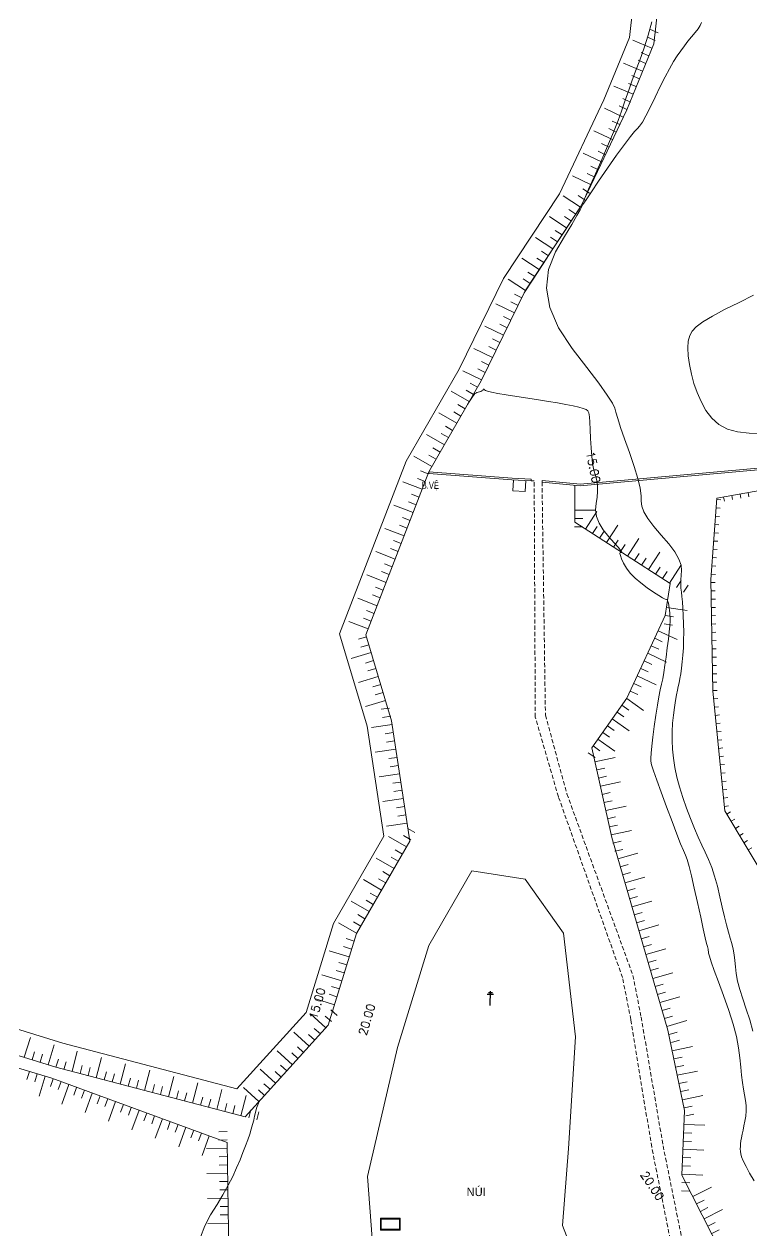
# Model space of a CAD drawing. Header units: inches. Extents: x 496359 to 501064, y 2374078 to 2377203.
# Drawn here: x 498694.6 to 498782.2, y 2376569.5 to 2376714.7 of the extents above; entities that cross this region are included whole.
import ezdxf
from ezdxf.enums import TextEntityAlignment as Align

# ---------------------------------------------------------------- set-up
doc = ezdxf.new("R2010")
doc.units = ezdxf.units.IN
doc.header["$MEASUREMENT"] = 0
doc.linetypes.add('DASHED', pattern=[0.75, 0.5, -0.25])
for name, color, linetype in [('cd', 7, 'Continuous'), ('chu', 6, 'Continuous'), ('MANH', 147, 'Continuous'), ('NOI', 2, 'Continuous'), ('tl', 8, 'Continuous')]:
    doc.layers.add(name, color=color, linetype=linetype)
doc.layers.add('LC Net manh', color=239, linetype='Continuous', lineweight=5)
doc.layers.add('manh1', color=67, linetype='Continuous', lineweight=13)
doc.styles.get("Standard").update_dxf_attribs({"font": 'vnsimli.shx', "height": 2})
doc.styles.add('style1', font='')
doc.styles.get('style1').set_extended_font_data('.VnAvantH')

# ---------------------------------------------------------------- blocks, each defined once
blk = doc.blocks.new('cdien')
at = {"layer": 'cd', "extrusion": (-0.000518657, 0.000768986, 1)}
for p, q in [((-0.46, 3.14, 0), (0.49, 3.14, 0)), ((0, 0), (0, 3.5, 0)), ((-0.8, 2.78, 0), (0.76, 2.78, 0))]:
    blk.add_line(p, q, dxfattribs=at)
blk = doc.blocks.new('t2')
at = {"layer": 'tl', "color": 250, "lineweight": 0}
for p, q in [((-2, 0), (-2, -1)), ((-1, 0), (-1, -1)), ((0, 0), (0, -2.5))]:
    blk.add_line(p, q, dxfattribs=at)
blk = doc.blocks.new('1')
at = {"layer": 'tl', "color": 250, "lineweight": 0}
blk.add_line((0, -0.5), (0, 0), dxfattribs=at)
blk = doc.blocks.new('Nền HT mới')
at = {"layer": 'MANH', "color": 2, "lineweight": 0, "elevation": -28.38}
for points in [[(386.4, 443.31), (385.05, 431.55), (381.8, 423.6), (376.34, 412.05), (369.59, 401.82), (364.29, 391), (357.98, 380.05), (350.42, 360.45), (353.49, 350.12), (355.72, 335.64), (349.27, 324.51), (345.89, 313.5), (335.87, 302.47), (313.11, 308.45), (296.58, 313.55)], [(383.35, 443.07), (382.12, 432.3), (379.05, 424.81), (373.72, 413.52), (366.98, 403.31), (361.64, 392.41), (355.27, 381.34), (347.25, 360.57), (350.56, 349.46), (352.59, 336.23), (346.5, 325.72), (343.22, 315.02), (334.87, 305.83), (313.94, 311.34), (298.11, 316.22)], [(452.28, 312.49), (448.26, 307.67), (438.05, 315.67), (432.94, 316.66), (422.54, 315.06), (416.43, 304.98), (412.93, 297.53), (410.15, 294.91), (405, 295.97), (398.87, 298.27), (400.02, 303.61), (402.16, 311.87), (401.77, 321.92), (398.87, 330.49), (393.63, 339.28), (392.17, 353.68), (391.92, 367.1), (392.65, 376.89), (415.36, 380.94), (416.58, 378.99)], [(357.97, 379.85), (357.98, 380.05)], [(368.08, 377.77), (368.17, 379.1)], [(369.57, 377.69), (369.65, 379.01)], [(368.08, 377.77), (369.57, 377.69)], [(471.45, 279.06), (444.81, 292.92), (438.97, 293.22), (428.96, 289.66), (420.98, 285.5), (412.77, 280.29), (401.32, 275.6), (398.2, 276.3), (388.45, 295.45), (388.77, 303.23), (386.75, 312.91), (380, 336.06), (377.61, 346.87), (381.83, 352.84), (386.45, 362.77), (387.03, 366.64), (375.54, 374.01), (375.55, 378.44)], [(369.58, 331.08), (363.15, 332.07), (357.97, 323.08), (354.21, 310.8), (350.61, 295.28), (351.16, 287.82), (347.02, 272.94), (353.4, 258.47), (354.45, 250.47), (358.21, 249.93), (363.25, 257.74), (374.94, 264.74), (381.57, 267.48), (384.89, 269.5), (377.78, 279.84), (374.06, 289.39), (374.78, 298.66), (375.62, 312.09), (374.21, 324.58), (369.58, 331.08)], [(352.17, 290.27), (352.17, 288.83), (354.55, 288.84), (354.54, 290.28), (352.17, 290.27)]]:
    blk.add_lwpolyline(points, dxfattribs=at)
at = {"layer": 'MANH', "color": 4, "lineweight": 0, "elevation": -28.38}
for points in [[(633.09, 363.65), (631.92, 363.71), (590.31, 381.65), (570.31, 389.96), (546.37, 380.02), (500.83, 381.08), (469.76, 381.73), (437.99, 383.18), (433.69, 383.68), (421.23, 382.42), (376.21, 378.38), (371.61, 378.83)], [(633, 363.85), (631.98, 363.91), (590.23, 381.9), (570.31, 390.17), (546.33, 380.22), (500.83, 381.28), (469.77, 381.93), (438.01, 383.38), (433.69, 383.88), (421.21, 382.62), (376.22, 378.58), (371.63, 379.03)], [(370.29, 378.97), (367.99, 379.11), (357.97, 379.85)], [(370.3, 379.17), (368.01, 379.31), (357.98, 380.05)], [(370.29, 378.97), (370.3, 379.17)], [(370.29, 378.97), (370.67, 378.97)], [(371.61, 378.83), (371.63, 379.03)]]:
    blk.add_lwpolyline(points, dxfattribs=at)
at = {"layer": 'MANH', "color": 3, "linetype": 'DASHED', "lineweight": 0, "elevation": -28.38}
for points in [[(388.95, 278.18), (384.81, 298.83), (382.3, 314.16), (381.3, 319.22), (373.58, 340.98), (370.8, 350.56), (370.67, 378.97)], [(371.61, 378.83), (372.02, 350.81), (374.61, 341.32), (382.55, 319.48), (383.54, 314.48), (386.18, 298.99), (390.3, 278.6)]]:
    blk.add_lwpolyline(points, dxfattribs=at)
at = {"layer": 'MANH', "lineweight": 0, "elevation": -28.38}
blk.add_lwpolyline([(243.85, 280.04), (240.22, 297.68), (243.2, 308.04), (252.81, 317.02), (283.17, 317.04), (295.78, 312.17), (312.63, 307.11), (333.74, 299.38), (333.98, 283.5)], dxfattribs=at)
at = {"layer": 'MANH', "color": 2, "lineweight": 0, "elevation": -28.38}
blk.add_lwpolyline([(352.27, 290.17), (352.27, 288.94), (354.45, 288.94), (354.44, 290.18)], close=True, dxfattribs=at)
at = {"layer": 'manh1', "color": 1, "lineweight": 0, "elevation": -28.38}
for points in [[(330.53, 287.99), (331.03, 289.37), (331.73, 290.68), (332.5, 291.92), (333.21, 293.1), (333.84, 294.24), (334.39, 295.31), (334.86, 296.33), (335.27, 297.29), (335.62, 298.18), (335.94, 298.99), (336.21, 299.72), (336.43, 300.38), (336.62, 300.98), (336.78, 301.54), (336.92, 302.06), (337.03, 302.54), (337.13, 303), (337.26, 303.5), (337.49, 304.13), (337.58, 304.35)], [(362.65, 388.15), (362.85, 388.48), (363.24, 389.09), (363.43, 389.37), (363.53, 389.47), (363.63, 389.54), (363.76, 389.6), (363.91, 389.65), (364.07, 389.69), (364.23, 389.74), (364.36, 389.79), (364.46, 389.84), (364.52, 389.9), (364.54, 389.95), (364.56, 389.99), (364.59, 390.01), (364.64, 389.99), (364.7, 389.94), (364.8, 389.86), (365.04, 389.75), (365.53, 389.63), (366.29, 389.48), (367.31, 389.31), (368.56, 389.12), (369.91, 388.93), (371.19, 388.73), (372.38, 388.54), (373.48, 388.35), (374.48, 388.17), (375.35, 388), (376.05, 387.84), (376.58, 387.68), (376.94, 387.54), (377.14, 387.39), (377.24, 387.14), (377.32, 386.69), (377.38, 386.02), (377.42, 385.14), (377.46, 384.07), (377.51, 382.96), (377.59, 381.94), (377.7, 381.05), (377.85, 380.28), (378.03, 379.62), (378.19, 379.01), (378.28, 378.37), (378.29, 377.7), (378.23, 377), (378.11, 376.26), (378.06, 375.49), (378.17, 374.7), (378.48, 373.9), (378.98, 373.07), (379.64, 372.25), (380.31, 371.51), (380.8, 370.95), (381.11, 370.57), (381.22, 370.38), (381.15, 370.35), (381.03, 370.35), (380.99, 370.23), (381.04, 369.98), (381.18, 369.59), (381.42, 369.07), (381.77, 368.48), (382.23, 367.89), (382.81, 367.29), (383.5, 366.69), (384.28, 366.11), (385.04, 365.59), (385.66, 365.18), (386.12, 364.9), (386.42, 364.75), (386.58, 364.7), (386.66, 364.69), (386.72, 364.62), (386.77, 364.48), (386.83, 364.27), (386.88, 364), (386.92, 363.69), (386.96, 363.39), (386.99, 363.09), (387.01, 362.8), (387.02, 362.49), (387.02, 362.11), (386.98, 361.55), (386.91, 360.83), (386.82, 359.92), (386.69, 358.87), (386.55, 357.78), (386.41, 356.8), (386.27, 355.93), (386.13, 355.18), (385.98, 354.53), (385.83, 353.85), (385.67, 353.01), (385.5, 351.99), (385.31, 350.79), (385.12, 349.44), (384.95, 348.13), (384.82, 347.05), (384.73, 346.21), (384.69, 345.63), (384.7, 345.25), (384.8, 344.82), (385.04, 344.08), (385.43, 342.98), (385.96, 341.52), (386.61, 339.75), (387.27, 337.98), (387.84, 336.48), (388.29, 335.32), (388.63, 334.49), (388.86, 333.95), (389.06, 333.41), (389.31, 332.6), (389.6, 331.45), (389.94, 329.98), (390.33, 328.24), (390.71, 326.5), (391.02, 325.08), (391.26, 324.02), (391.42, 323.33), (391.51, 322.97), (391.56, 322.79), (391.59, 322.65), (391.62, 322.5), (391.64, 322.35), (391.66, 322.16), (391.76, 321.79), (391.98, 321.11), (392.34, 320.08), (392.84, 318.72), (393.46, 317.05), (394.09, 315.28), (394.61, 313.63), (395, 312.12), (395.27, 310.76), (395.42, 309.55), (395.52, 308.46), (395.62, 307.48), (395.73, 306.59), (395.86, 305.8), (395.99, 305.1), (396.11, 304.45), (396.17, 303.82), (396.18, 303.19), (396.13, 302.57), (396.03, 301.96), (395.91, 301.38), (395.8, 300.85), (395.7, 300.37), (395.62, 299.95), (395.55, 299.58), (395.51, 299.24), (395.48, 298.92), (395.47, 298.61), (395.48, 298.32), (395.52, 298.03), (395.62, 297.67), (395.83, 297.17), (396.16, 296.51), (396.59, 295.71), (397.13, 294.78)]]:
    blk.add_lwpolyline(points, dxfattribs=at)
at = {"layer": 'manh1', "lineweight": 0, "elevation": -28.38}
for points in [[(397.05, 401.32), (395.32, 400.45), (393.58, 399.59), (392.12, 398.8), (390.97, 398.11), (390.16, 397.51), (389.66, 396.99), (389.38, 396.45), (389.21, 395.78), (389.16, 394.98), (389.2, 394.03), (389.35, 392.96), (389.58, 391.83), (389.9, 390.7), (390.3, 389.59), (390.78, 388.51), (391.34, 387.45), (392.04, 386.51), (392.9, 385.76), (393.93, 385.21), (395.14, 384.86), (396.53, 384.71), (398.12, 384.67)], [(369.48, 401.6), (370.45, 403.1), (371.66, 404.96), (372.93, 406.89), (374.11, 408.68), (375.05, 410.1), (375.72, 411.12), (376.14, 411.75), (376.32, 412.05), (376.46, 412.35), (376.75, 413), (377.22, 414.06), (377.87, 415.53), (378.67, 417.36), (379.5, 419.25), (380.2, 420.92), (380.76, 422.32), (381.18, 423.43), (381.47, 424.28), (381.73, 425.08), (382.04, 425.98), (382.42, 427.04), (382.87, 428.24), (383.39, 429.59), (383.91, 431.05), (384.39, 432.59), (384.82, 434.19)], [(390.79, 434.1), (390.65, 433.77), (390.39, 433.37), (390.03, 432.9), (389.6, 432.39), (389.17, 431.85), (388.74, 431.29), (388.32, 430.72), (387.89, 430.11), (387.45, 429.41), (386.96, 428.56), (386.42, 427.56), (385.84, 426.4), (385.23, 425.12), (384.63, 423.89), (384.12, 422.88), (383.69, 422.13), (383.36, 421.64), (383.09, 421.35), (382.76, 421.02), (382.24, 420.4), (381.52, 419.45), (380.59, 418.16), (379.49, 416.58), (378.41, 415.01), (377.55, 413.74), (376.92, 412.8), (376.54, 412.21), (376.37, 411.91), (376.2, 411.58), (375.81, 410.9), (375.18, 409.83), (374.3, 408.36), (373.25, 406.51), (372.4, 404.41), (372.14, 402.17), (372.54, 399.83), (373.6, 397.4), (375.23, 394.91), (376.99, 392.6), (378.43, 390.71), (379.47, 389.28), (380.11, 388.31), (380.38, 387.73), (380.51, 387.23), (380.73, 386.47), (381.07, 385.4), (381.55, 384.02), (382.13, 382.37), (382.71, 380.7), (383.14, 379.25), (383.43, 378.08), (383.56, 377.17), (383.56, 376.52), (383.61, 375.93), (383.86, 375.25), (384.34, 374.44), (385.05, 373.5), (385.95, 372.45), (386.86, 371.39), (387.58, 370.42), (388.07, 369.56), (388.34, 368.82), (388.39, 368.19), (388.35, 367.62), (388.31, 367.08), (388.3, 366.57), (388.33, 366.07), (388.38, 365.59), (388.45, 365.05), (388.51, 364.41), (388.56, 363.65), (388.61, 362.77), (388.64, 361.79), (388.66, 360.78), (388.65, 359.8), (388.62, 358.88), (388.56, 358.01), (388.48, 357.19), (388.39, 356.44), (388.3, 355.78), (388.2, 355.19), (388.1, 354.69), (388.01, 354.25), (387.9, 353.79), (387.8, 353.23), (387.68, 352.54), (387.56, 351.73), (387.43, 350.8), (387.33, 349.81), (387.28, 348.79), (387.28, 347.75), (387.33, 346.69), (387.44, 345.62), (387.61, 344.51), (387.85, 343.35), (388.17, 342.15), (388.55, 340.89), (389, 339.6), (389.48, 338.34), (389.95, 337.17), (390.4, 336.11), (390.84, 335.16), (391.25, 334.3), (391.65, 333.44), (392.03, 332.48), (392.38, 331.41), (392.71, 330.22), (393.02, 328.95), (393.31, 327.68), (393.58, 326.54), (393.82, 325.55), (394.06, 324.69), (394.27, 323.97), (394.45, 323.32), (394.61, 322.65), (394.73, 321.96), (394.82, 321.26), (394.88, 320.52), (394.97, 319.72), (395.15, 318.81), (395.41, 317.79), (395.76, 316.66), (396.19, 315.42), (396.63, 314.12), (397, 312.79)]]:
    blk.add_lwpolyline(points, dxfattribs=at)
at = {"layer": 'cd', "lineweight": 0, "xscale": 0.5, "yscale": 0.5, "zscale": 0.5, "rotation": 359.2672157837458}
blk.add_blockref('cdien', (365.39, 315.85, -5.16), dxfattribs=at)
at = {"layer": 'NOI', "lineweight": 0}
for p, rotation in [((384.84, 431.04, -28.38), 247.7370137069192), ((383.71, 428.27, -28.38), 247.7370137069192), ((382.57, 425.49, -28.38), 247.7370137069192), ((381.39, 422.74, -28.38), 244.7144968181135), ((380.11, 420.02, -28.38), 244.7144968181135), ((378.83, 417.31, -28.38), 244.7144968181135), ((377.54, 414.6, -28.38), 244.7144968181135), ((376.24, 411.9, -28.38), 236.567657539601), ((374.59, 409.39, -28.38), 236.567657539601), ((372.93, 406.89, -28.38), 236.567657539601), ((371.28, 404.39, -28.38), 236.567657539601), ((369.63, 401.88, -28.38), 236.567657539601), ((368.3, 399.19, -28.38), 243.9036260181632), ((366.98, 396.5, -28.38), 243.9036260181632), ((365.66, 393.81, -28.38), 243.9036260181632), ((364.34, 391.11, -28.38), 243.9036260181632), ((362.85, 388.51, -28.38), 240.0735596375664), ((361.36, 385.91, -28.38), 240.0735596375664), ((359.86, 383.31, -28.38), 240.0735596375664), ((358.36, 380.71, -28.38), 240.0735596375664), ((357.18, 377.96, -28.38), 248.8961300486224), ((356.1, 375.16, -28.38), 248.8961300486224), ((355.02, 372.36, -28.38), 248.8961300486224), ((353.94, 369.56, -28.38), 248.8961300486224), ((352.86, 366.76, -28.38), 248.8961300486224), ((351.78, 363.96, -28.38), 248.8961300486224), ((350.7, 361.17, -28.38), 248.8961300486224), ((351.05, 358.31, -28.38), 286.5701571423579), ((351.91, 355.43, -28.38), 286.5701571423579), ((352.77, 352.56, -28.38), 286.5701571423579), ((353.56, 349.67, -28.38), 278.738538372362), ((354.02, 346.71, -28.38), 278.738538372362), ((354.47, 343.74, -28.38), 278.738538372362), ((354.93, 340.77, -28.38), 278.738538372362), ((355.38, 337.81, -28.38), 278.738538372362), ((355.31, 334.94, -28.38), 239.9140726718057), ((353.81, 332.35, -28.38), 239.9140726718057), ((352.3, 329.75, -28.38), 239.9140726718057), ((350.8, 327.16, -28.38), 239.9140726718057), ((349.3, 324.56, -28.38), 239.9140726718057), ((348.4, 321.7, -28.38), 252.9318310305577), ((347.52, 318.83, -28.38), 252.9318310305577), ((346.64, 315.96, -28.38), 252.9318310305577), ((345.6, 313.18, -28.38), 227.7499208181056), ((343.59, 310.96, -28.38), 227.7499208181056), ((309.3, 309.63, -28.38), 162.8584323152797), ((312.16, 308.74, -28.38), 162.8584323152797), ((341.57, 308.74, -28.38), 227.7499208181056), ((315.05, 307.94, -28.38), 165.2675898261507), ((317.96, 307.18, -28.38), 165.2675898261507), ((339.55, 306.52, -28.38), 227.7499208181056), ((311.83, 307.35, -28.38), 343.2918413046784), ((320.86, 306.41, -28.38), 165.2675898261507), ((323.76, 305.65, -28.38), 165.2675898261507), ((314.67, 306.36, -28.38), 339.8908036335789), ((326.66, 304.89, -28.38), 165.2675898261507), ((329.56, 304.13, -28.38), 165.2675898261507), ((337.54, 304.3, -28.38), 227.7499208181056), ((317.48, 305.33, -28.38), 339.8908036335789), ((320.3, 304.3, -28.38), 339.8908036335789), ((332.46, 303.36, -28.38), 165.2675898261507), ((335.36, 302.6, -28.38), 165.2675898261507), ((323.12, 303.27, -28.38), 339.8908036335789), ((325.93, 302.24, -28.38), 339.8908036335789), ((328.75, 301.21, -28.38), 339.8908036335789), ((331.57, 300.18, -28.38), 339.8908036335789), ((333.75, 298.69, -28.38), 270.8832937364713), ((333.79, 295.69, -28.38), 270.8832937364713), ((333.84, 292.69, -28.38), 270.8832937364713), ((333.89, 289.69, -28.38), 270.8832937364713)]:
    blk.add_blockref('t2', p, dxfattribs=dict(at, rotation=rotation))
at = {"layer": 'NOI', "color": 2, "lineweight": 0}
for name, p, rotation in [('1', (396.42, 377.56, -28.38), 10.11795037878812), ('1', (392.63, 376.72, -28.38), 85.77284383135476), ('1', (393.47, 377.03, -28.38), 10.11795037878812), ('1', (394.45, 377.21, -28.38), 10.11795037878812), ('1', (395.44, 377.38, -28.38), 10.11795037878812), ('t2', (375.54, 375.44, -28.38), 89.89881814965858), ('t2', (376.86, 373.17, -28.38), 147.3054461449758), ('1', (392.49, 374.73, -28.38), 85.77284383135476), ('1', (392.56, 375.72, -28.38), 85.77284383135476), ('t2', (379.39, 371.55, -28.38), 147.3054461449758), ('1', (392.41, 373.73, -28.38), 85.77284383135476), ('t2', (381.91, 369.93, -28.38), 147.3054461449758), ('1', (392.26, 371.74, -28.38), 85.77284383135476), ('1', (392.34, 372.73, -28.38), 85.77284383135476), ('t2', (384.44, 368.31, -28.38), 147.3054461449758), ('1', (392.19, 370.74, -28.38), 85.77284383135476), ('t2', (386.96, 366.68, -28.38), 147.3054461449758), ('1', (392.04, 368.74, -28.38), 85.77284383135476), ('1', (392.12, 369.74, -28.38), 85.77284383135476), ('1', (391.97, 367.75, -28.38), 85.77284383135476), ('1', (391.93, 366.75, -28.38), 91.07671829155187), ('1', (391.95, 365.75, -28.38), 91.07671829155187), ('1', (391.97, 364.75, -28.38), 91.07671829155187), ('t2', (386.6, 363.75, -28.38), 81.54489831929561), ('1', (391.98, 363.75, -28.38), 91.07671829155187), ('1', (392, 362.75, -28.38), 91.07671829155187), ('1', (392.02, 361.75, -28.38), 91.07671829155187), ('t2', (385.6, 360.95, -28.38), 65.06045548440025), ('1', (392.04, 360.75, -28.38), 91.07671829155187), ('1', (392.06, 359.75, -28.38), 91.07671829155187), ('1', (392.08, 358.75, -28.38), 91.07671829155187), ('t2', (384.34, 358.23, -28.38), 65.06045548440025), ('1', (392.1, 357.75, -28.38), 91.07671829155187), ('1', (392.12, 356.75, -28.38), 91.07671829155187), ('1', (392.14, 355.75, -28.38), 91.07671829155187), ('t2', (383.07, 355.51, -28.38), 65.06045548440025), ('1', (392.15, 354.75, -28.38), 91.07671829155187), ('t2', (381.8, 352.79, -28.38), 54.71186339912131), ('1', (392.17, 353.75, -28.38), 91.07671829155187), ('1', (392.27, 352.75, -28.38), 95.76307605884429), ('1', (392.37, 351.76, -28.38), 95.76307605884429), ('t2', (380.07, 350.34, -28.38), 54.71186339912131), ('1', (392.47, 350.76, -28.38), 95.76307605884429), ('1', (392.57, 349.77, -28.38), 95.76307605884429), ('1', (392.67, 348.77, -28.38), 95.76307605884429), ('t2', (378.33, 347.9, -28.38), 54.71186339912131), ('1', (392.77, 347.78, -28.38), 95.76307605884429), ('t2', (377.98, 345.17, -28.38), 102.4553082803645), ('1', (392.87, 346.79, -28.38), 95.76307605884429), ('1', (392.97, 345.79, -28.38), 95.76307605884429), ('1', (393.07, 344.8, -28.38), 95.76307605884429), ('t2', (378.63, 342.24, -28.38), 102.4553082803645), ('1', (393.17, 343.8, -28.38), 95.76307605884429), ('1', (393.27, 342.81, -28.38), 95.76307605884429), ('1', (393.37, 341.81, -28.38), 95.76307605884429), ('t2', (379.28, 339.31, -28.38), 102.4553082803645), ('1', (393.47, 340.82, -28.38), 95.76307605884429), ('1', (393.57, 339.82, -28.38), 95.76307605884429), ('1', (393.86, 338.89, -28.38), 120.8230341795023), ('1', (394.37, 338.03, -28.38), 120.8230341795023), ('t2', (379.93, 336.38, -28.38), 102.4553082803645), ('1', (394.89, 337.17, -28.38), 120.8230341795023), ('1', (395.4, 336.31, -28.38), 120.8230341795023), ('1', (395.91, 335.45, -28.38), 120.8230341795023), ('t2', (380.74, 333.49, -28.38), 106.2750825422893), ('1', (396.42, 334.59, -28.38), 120.8230341795023), ('t2', (381.59, 330.61, -28.38), 106.2750825422893), ('t2', (382.43, 327.73, -28.38), 106.2750825422893), ('t2', (383.27, 324.86, -28.38), 106.2750825422893), ('t2', (384.11, 321.98, -28.38), 106.2750825422893), ('t2', (384.95, 319.1, -28.38), 106.2750825422893), ('t2', (385.79, 316.22, -28.38), 106.2750825422893), ('t2', (386.63, 313.34, -28.38), 106.2750825422893), ('t2', (387.28, 310.41, -28.38), 101.7683650240073), ('t2', (387.89, 307.47, -28.38), 101.7683650240073), ('t2', (388.5, 304.53, -28.38), 101.7683650240073), ('t2', (388.7, 301.56, -28.38), 87.66299997531854), ('t2', (388.58, 298.57, -28.38), 87.66299997531854), ('t2', (388.46, 295.57, -28.38), 87.66299997531854), ('t2', (389.76, 292.88, -28.38), 116.9694032937466), ('t2', (391.12, 290.21, -28.38), 116.9694032937466)]:
    blk.add_blockref(name, p, dxfattribs=dict(at, rotation=rotation))
at = {"layer": 'chu', "color": 6, "lineweight": 0, "style": 'style1', "width": 0.7}
blk.add_text('b.vÖ', height=0.85, rotation=359.2672, dxfattribs=at).set_placement((357.13, 378.03, -28.38))
at = {"layer": 'chu', "color": 1, "lineweight": 0, "style": 'style1'}
blk.add_text('NóI', height=1, dxfattribs=at).set_placement((362.54, 292.94, -28.38))
at = {"layer": 'manh1', "lineweight": 0}
for s, rotation, p in [('15.00', 281.1563, (377.79, 380.61, -28.38)), ('15.00', 74.1838, (344.56, 316.11, -28.38)), ('20.00', 73.5702, (350.53, 314.18, -28.38)), ('20.00', 303.4606, (384.89, 294.17, -28.38))]:
    blk.add_text(s, height=1, rotation=rotation, dxfattribs=at).set_placement(p, align=Align.MIDDLE)

msp = doc.modelspace()

# ---------------------------------------------------------------- block references
at = {"layer": 'LC Net manh'}
msp.add_blockref('Nền HT mới', (498385.3, 2376280.77, 2.92), dxfattribs=at)

doc.saveas('drawing.dxf')
